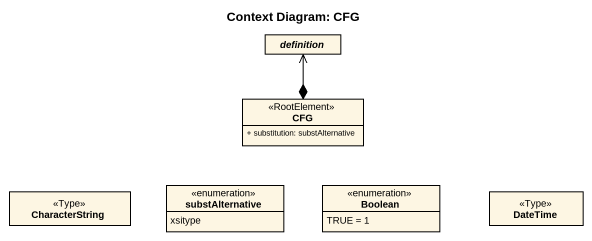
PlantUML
@startuml
title Context Diagram: CFG
hide circle
hide empty members
skinparam classAttributeIconSize 0
abstract class definition
class CFG <<RootElement>> {
  + substitution: substAlternative
}
class CharacterString <<Type>>
enum substAlternative {
  xsitype
}
enum Boolean {
  TRUE = 1
}
class DateTime <<Type>>
CFG *-up-> definition
@enduml
